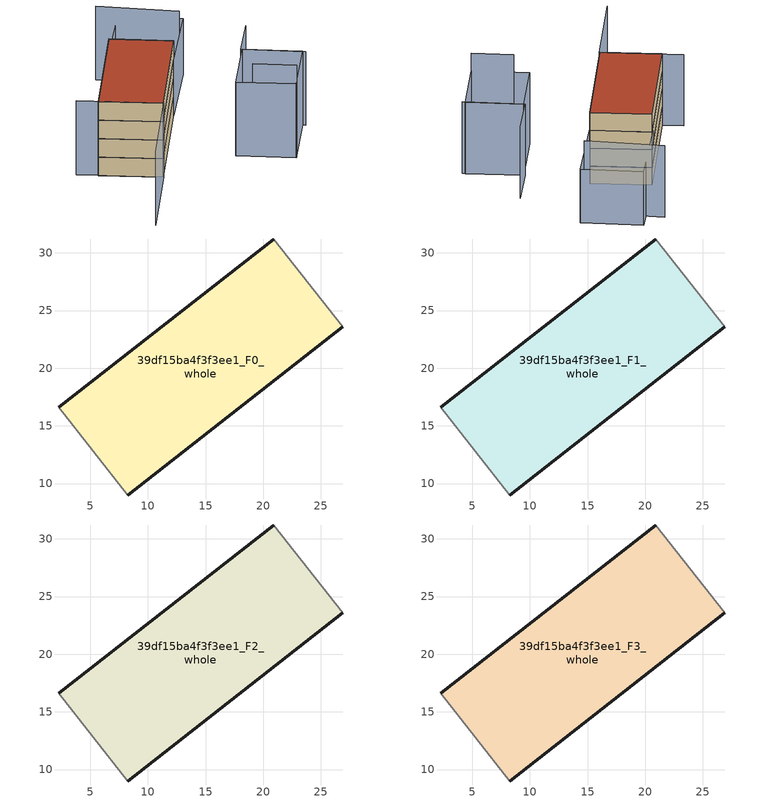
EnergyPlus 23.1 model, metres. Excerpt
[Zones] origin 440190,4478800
39df15ba4f3f3ee1_F0_whole
 floor ground (EU_floor_Construction): 26.88,23.59 20.91,31.21 2.29,16.62 8.25,9.01 z0
 wall outside (EU_wall_Construction): 2.29,16.62 20.91,31.21 / 26.88,23.59 8.25,9.01 z0:3
 wall adiabatic (EU_wall_Construction): 20.91,31.21 26.88,23.59 / 8.25,9.01 2.29,16.62 z0:3
39df15ba4f3f3ee1_F1_whole
 floor to 39df15ba4f3f3ee1_F0_whole (EU_floor_Construction): 26.88,23.59 20.91,31.21 2.29,16.62 8.25,9.01 z3
 wall outside (EU_wall_Construction): 2.29,16.62 20.91,31.21 / 26.88,23.59 8.25,9.01 z3:6
 wall adiabatic (EU_wall_Construction): 20.91,31.21 26.88,23.59 / 8.25,9.01 2.29,16.62 z3:6
39df15ba4f3f3ee1_F2_whole
 floor to 39df15ba4f3f3ee1_F1_whole (EU_floor_Construction): 26.88,23.59 20.91,31.21 2.29,16.62 8.25,9.01 z6
 wall outside (EU_wall_Construction): 2.29,16.62 20.91,31.21 / 26.88,23.59 8.25,9.01 z6:9
 wall adiabatic (EU_wall_Construction): 20.91,31.21 26.88,23.59 / 8.25,9.01 2.29,16.62 z6:9
39df15ba4f3f3ee1_F3_whole
 floor to 39df15ba4f3f3ee1_F2_whole (EU_floor_Construction): 26.88,23.59 20.91,31.21 2.29,16.62 8.25,9.01 z9
 wall outside (EU_wall_Construction): 2.29,16.62 20.91,31.21 / 26.88,23.59 8.25,9.01 z9:12
 wall adiabatic (EU_wall_Construction): 20.91,31.21 26.88,23.59 / 8.25,9.01 2.29,16.62 z9:12
 roof outside (EU_roof_Construction): 20.91,31.21 26.88,23.59 8.25,9.01 2.29,16.62 z12
shading: 23.04,4.36 27.06,-0.86 z0:15; 0.31,19.3 8.35,9.03 / 8.35,9.03 -5.9,-2.14 / 36.95,6.16 31.11,13.98 / 31.11,13.98 38.2,19.27 / 35.67,30.38 28.82,40.91 / 36.75,6.63 26.94,-0.9 / 26.94,-0.9 21.43,6.28 / 21.43,6.28 31.24,13.81 / 31.24,13.81 36.75,6.63 z0:12; 20.6,31.14 33.27,40.54 / 33.27,40.54 39.15,32.62 / 39.15,32.62 26.48,23.21 / 26.48,23.21 20.6,31.14 z0:9
[Building]
EU S2 Campaign: North Axis=0; Terrain=City; Solar Distribution=FullExterior
[Site:Location]
Madrid: Latitude=40.5; Longitude=-3.5; Time Zone=1; Elevation=609
[SizingPeriod:WeatherFileDays]
AnnualSizingPeriod: Begin Month=1; Begin Day of Month=1; End Month=12; End Day of Month=31; Day of Week for Start Day=Monday; Use Weather File Daylight Saving Period=No; Use Weather File Rain and Snow Indicators=No
[MATERIAL]
EU_InternalMass_Material: Roughness=MediumRough; Thickness=0.1; Conductivity=1; Density=1800; Specific Heat=900; Thermal Absorptance=0.9; Solar Absorptance=0.7; Visible Absorptance=0.7
[MATERIAL:NOMASS] Roughness=MediumRough; Thermal Absorptance=0.9; Solar Absorptance=0.7; Visible Absorptance=0.7
Name | Thermal Resistance
EU_wall_NoMass | 1.60022
EU_roof_NoMass | 1.57597
EU_floor_NoMass | 0.470652
[CONSTRUCTION]
EU_wall_Construction: EU_wall_NoMass
EU_roof_Construction: EU_roof_NoMass
EU_floor_Construction: EU_floor_NoMass
EU_InternalMass_Construction: EU_InternalMass_Material
[ZONE] Type=1; Multiplier=1; Ceiling Height=autocalculate; Volume=686.345; Floor Area=autocalculate; Part of Total Floor Area=Yes
39df15ba4f3f3ee1_F0_whole; 39df15ba4f3f3ee1_F1_whole; 39df15ba4f3f3ee1_F2_whole; 39df15ba4f3f3ee1_F3_whole
[INTERNALMASS] Construction=EU_InternalMass_Construction; Surface Area=228.782
Name | Zone or ZoneList
39df15ba4f3f3ee1_F0_whole_EU_InternalMass | 39df15ba4f3f3ee1_F0_whole
39df15ba4f3f3ee1_F1_whole_EU_InternalMass | 39df15ba4f3f3ee1_F1_whole
39df15ba4f3f3ee1_F2_whole_EU_InternalMass | 39df15ba4f3f3ee1_F2_whole
39df15ba4f3f3ee1_F3_whole_EU_InternalMass | 39df15ba4f3f3ee1_F3_whole
[OTHEREQUIPMENT] Fuel Type=Electricity; Design Level Calculation Method=Watts/Area; Power per Zone Floor Area=1; Fraction Latent=0; Fraction Radiant=0; Fraction Lost=0; Carbon Dioxide Generation Rate=0; EndUse Subcategory=EU_Step8_InternalGains
Name | Zone or ZoneList or Space or SpaceList | Schedule
EU_Step8_InternalGain_39df15ba4f3f3ee1_F0_whole_f000 | 39df15ba4f3f3ee1_F0_whole | EU_Step8_GainSchedule_39df15ba4f3f3ee1_F0_whole_f000
EU_Step8_InternalGain_39df15ba4f3f3ee1_F1_whole_f000 | 39df15ba4f3f3ee1_F1_whole | EU_Step8_GainSchedule_39df15ba4f3f3ee1_F1_whole_f000
EU_Step8_InternalGain_39df15ba4f3f3ee1_F2_whole_f000 | 39df15ba4f3f3ee1_F2_whole | EU_Step8_GainSchedule_39df15ba4f3f3ee1_F2_whole_f000
EU_Step8_InternalGain_39df15ba4f3f3ee1_F3_whole_f000 | 39df15ba4f3f3ee1_F3_whole | EU_Step8_GainSchedule_39df15ba4f3f3ee1_F3_whole_f000
[ZONEVENTILATION:DESIGNFLOWRATE] Schedule=EU_AlwaysOn; Design Flow Rate Calculation Method=AirChanges/Hour; Air Changes per Hour=0.480704; Ventilation Type=Natural; Fan Pressure Rise=0; Fan Total Efficiency=1; Constant Term Coefficient=1; Temperature Term Coefficient=0; Velocity Term Coefficient=0; Velocity Squared Term Coefficient=0; Minimum Indoor Temperature=-100; Maximum Indoor Temperature=100; Delta Temperature=-100; Minimum Outdoor Temperature=-100; Maximum Outdoor Temperature=100; Maximum Wind Speed=40
Name | Zone or ZoneList or Space or SpaceList
EU_ConstantAir_39df15ba4f3f3ee1_F0_whole | 39df15ba4f3f3ee1_F0_whole
EU_ConstantAir_39df15ba4f3f3ee1_F1_whole | 39df15ba4f3f3ee1_F1_whole
EU_ConstantAir_39df15ba4f3f3ee1_F2_whole | 39df15ba4f3f3ee1_F2_whole
EU_ConstantAir_39df15ba4f3f3ee1_F3_whole | 39df15ba4f3f3ee1_F3_whole
[HVACTEMPLATE:THERMOSTAT] Constant Heating Setpoint=20; Constant Cooling Setpoint=50
EU_HeatOnly_39df15ba4f3f3ee1_F0_whole; EU_HeatOnly_39df15ba4f3f3ee1_F1_whole; EU_HeatOnly_39df15ba4f3f3ee1_F2_whole; EU_HeatOnly_39df15ba4f3f3ee1_F3_whole
[HVACTEMPLATE:ZONE:IDEALLOADSAIRSYSTEM] System Availability Schedule=EU_AlwaysOn; Maximum Heating Supply Air Temperature=50; Minimum Cooling Supply Air Temperature=13; Maximum Heating Supply Air Humidity Ratio=0.0156; Minimum Cooling Supply Air Humidity Ratio=0.0077; Heating Limit=NoLimit; Cooling Limit=NoLimit; Heating Availability Schedule=EU_AlwaysOn; Cooling Availability Schedule=EU_CoolingOff; Dehumidification Control Type=ConstantSensibleHeatRatio; Cooling Sensible Heat Ratio=0.7; Dehumidification Setpoint=60; Humidification Control Type=None; Humidification Setpoint=30; Outdoor Air Method=None; Outdoor Air Flow Rate per Person=0.00944; Outdoor Air Flow Rate per Zone Floor Area=0; Outdoor Air Flow Rate per Zone=0; Demand Controlled Ventilation Type=None; Outdoor Air Economizer Type=NoEconomizer; Heat Recovery Type=None; Sensible Heat Recovery Effectiveness=0.7; Latent Heat Recovery Effectiveness=0.65
Name | Template Thermostat
39df15ba4f3f3ee1_F0_whole | EU_HeatOnly_39df15ba4f3f3ee1_F0_whole
39df15ba4f3f3ee1_F1_whole | EU_HeatOnly_39df15ba4f3f3ee1_F1_whole
39df15ba4f3f3ee1_F2_whole | EU_HeatOnly_39df15ba4f3f3ee1_F2_whole
39df15ba4f3f3ee1_F3_whole | EU_HeatOnly_39df15ba4f3f3ee1_F3_whole
[SIZING:ZONE] Zone Cooling Design Supply Air Temperature Input Method=SupplyAirTemperature; Zone Cooling Design Supply Air Temperature=13; Zone Heating Design Supply Air Temperature Input Method=SupplyAirTemperature; Zone Heating Design Supply Air Temperature=50; Zone Cooling Design Supply Air Humidity Ratio=0.008; Zone Heating Design Supply Air Humidity Ratio=0.008; Cooling Design Air Flow Method=DesignDay; Cooling Design Air Flow Rate=0; Cooling Minimum Air Flow per Zone Floor Area=0.000762; Cooling Minimum Air Flow=0; Cooling Minimum Air Flow Fraction=0.2; Heating Design Air Flow Method=DesignDay; Heating Design Air Flow Rate=0; Heating Maximum Air Flow per Zone Floor Area=0.002032; Heating Maximum Air Flow=0.141576; Heating Maximum Air Flow Fraction=0.3; Account for Dedicated Outdoor Air System=No; Dedicated Outdoor Air System Control Strategy=NeutralSupplyAir; Dedicated Outdoor Air Low Setpoint Temperature for Design=autosize; Dedicated Outdoor Air High Setpoint Temperature for Design=autosize; Zone Load Sizing Method=Sensible Load Only No Latent Load; Zone Latent Cooling Design Supply Air Humidity Ratio Input Method=HumidityRatioDifference; Zone Cooling Design Supply Air Humidity Ratio Difference=0.005; Zone Latent Heating Design Supply Air Humidity Ratio Input Method=HumidityRatioDifference; Zone Humidification Design Supply Air Humidity Ratio Difference=0.005
39df15ba4f3f3ee1_F0_whole; 39df15ba4f3f3ee1_F1_whole; 39df15ba4f3f3ee1_F2_whole; 39df15ba4f3f3ee1_F3_whole
[SCHEDULE:CONSTANT]
Name | Hourly Value
EU_AlwaysOn | 1
EU_CoolingOff | 0
[SCHEDULE:FILE] Column Number=1; Rows to Skip at Top=0; Number of Hours of Data=8760; Column Separator=Comma; Interpolate to Timestep=No; Minutes per Item=60; Adjust Schedule for Daylight Savings=Yes
Name | File
EU_Step8_GainSchedule_39df15ba4f3f3ee1_F0_whole_f000 | ../../schedules/39df15ba4f3f3ee1/39df15ba4f3f3ee1_F0_whole_f000_gain.csv
EU_Step8_GainSchedule_39df15ba4f3f3ee1_F1_whole_f000 | ../../schedules/39df15ba4f3f3ee1/39df15ba4f3f3ee1_F1_whole_f000_gain.csv
EU_Step8_GainSchedule_39df15ba4f3f3ee1_F2_whole_f000 | ../../schedules/39df15ba4f3f3ee1/39df15ba4f3f3ee1_F2_whole_f000_gain.csv
EU_Step8_GainSchedule_39df15ba4f3f3ee1_F3_whole_f000 | ../../schedules/39df15ba4f3f3ee1/39df15ba4f3f3ee1_F3_whole_f000_gain.csv
